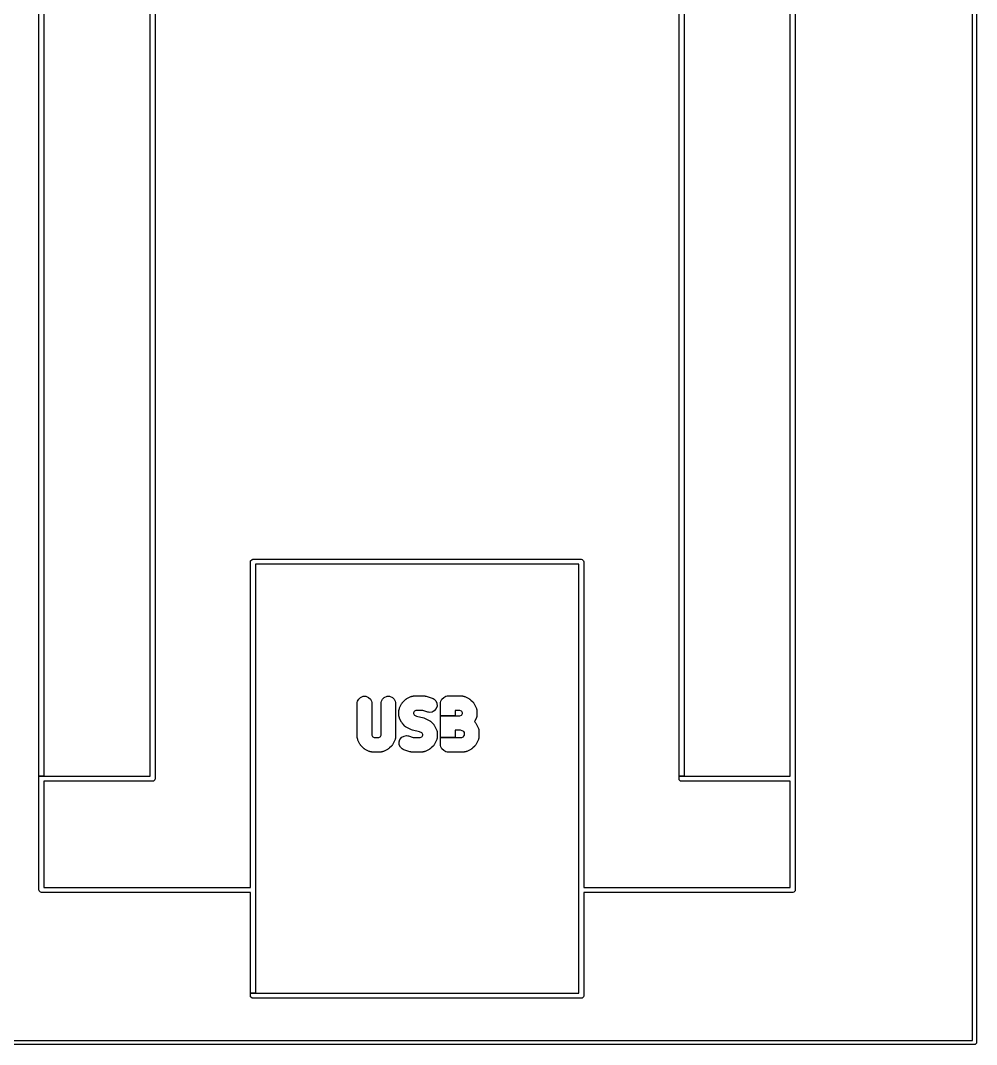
# Model space of a CAD drawing. Header units: millimetres. Extents: x 102.9 to 147, y -135 to -49.9.
# Drawn here: x 124.1 to 147.05, y -135.05 to -110.46 of the extents above; entities that cross this region are included whole.
import ezdxf

# ---------------------------------------------------------------- set-up
doc = ezdxf.new("R2010")
doc.units = ezdxf.units.MM
doc.layers.add('F.Silkscreen', color=41, linetype='CONTINUOUS', true_color=0xf2eda1)

msp = doc.modelspace()

# ---------------------------------------------------------------- linework, layer by layer
at = {"layer": 'F.Silkscreen', "linetype": 'CONTINUOUS'}
for p, q in [((146.95, -134.95), (146.95, -50.05)), ((147.05, -50), (147.05, -135)), ((142.7, -87.9), (142.7, -131.34)), ((139.91, -128.61), (139.91, -90.57)), ((140.03, -90.63), (140.03, -128.61)), ((142.58, -128.61), (142.58, -90.63)), ((124.54, -128.61), (124.54, -93.11)), ((124.66, -93.17), (124.66, -128.61)), ((127.21, -128.61), (127.21, -93.17)), ((127.33, -93.11), (127.33, -128.67)), ((129.624567, -123.437039), (129.657039, -123.404567)), ((129.657039, -123.404567), (129.68, -123.4)), ((129.68, -123.4), (137.56, -123.4)), ((137.56, -123.4), (137.582961, -123.404567)), ((137.582961, -123.404567), (137.615433, -123.437039)), ((129.62, -123.46), (129.624567, -123.437039)), ((129.62, -131.28), (129.62, -123.46)), ((137.5, -123.52), (129.74, -123.52)), ((129.74, -123.52), (129.74, -133.82)), ((137.5, -133.82), (137.5, -123.52)), ((137.615433, -123.437039), (137.62, -123.46)), ((137.62, -123.46), (137.62, -131.28)), ((132.183095, -126.854819), (132.185016, -126.83531)), ((132.183095, -127.664342), (132.183095, -126.854819)), ((132.185016, -126.83531), (132.190725, -126.806609)), ((132.190725, -126.806609), (132.218093, -126.755407)), ((132.218093, -126.755407), (132.258683, -126.714817)), ((132.258683, -126.714817), (132.329394, -126.685528)), ((132.329394, -126.685528), (132.386796, -126.685528)), ((132.386796, -126.685528), (132.457507, -126.714817)), ((132.457507, -126.714817), (132.498097, -126.755407)), ((132.498097, -126.755407), (132.525465, -126.806609)), ((132.525465, -126.806609), (132.531174, -126.83531)), ((132.531174, -126.83531), (132.533095, -126.854819)), ((132.533095, -126.854819), (132.533095, -127.62303)), ((132.754523, -126.854819), (132.756444, -126.83531)), ((132.754523, -127.62303), (132.754523, -126.854819)), ((132.756444, -126.83531), (132.762153, -126.806609)), ((132.762153, -126.806609), (132.789521, -126.755407)), ((132.789521, -126.755407), (132.830111, -126.714817)), ((132.830111, -126.714817), (132.900822, -126.685528)), ((132.900822, -126.685528), (132.958224, -126.685528)), ((132.958224, -126.685528), (133.028935, -126.714817)), ((133.028935, -126.714817), (133.069525, -126.755407)), ((133.069525, -126.755407), (133.096893, -126.806609)), ((133.096893, -126.806609), (133.102602, -126.83531)), ((133.102602, -126.83531), (133.104523, -126.854819)), ((133.104523, -126.854819), (133.104523, -127.664342)), ((133.249189, -126.871795), (133.25963, -126.855208)), ((133.25963, -126.855208), (133.264826, -126.848512)), ((133.264826, -126.848512), (133.269536, -126.841464)), ((133.269536, -126.841464), (133.28197, -126.826313)), ((133.28197, -126.826313), (133.329589, -126.778694)), ((133.329589, -126.778694), (133.344742, -126.766259)), ((133.344742, -126.766259), (133.351786, -126.761551)), ((133.351786, -126.761551), (133.358483, -126.756355)), ((133.358483, -126.756355), (133.375071, -126.745913)), ((133.375071, -126.745913), (133.470309, -126.698294)), ((133.470309, -126.698294), (133.488597, -126.691294)), ((133.488597, -126.691294), (133.49222, -126.690301)), ((133.49222, -126.690301), (133.492577, -126.691605)), ((133.492577, -126.691605), (133.500356, -126.68745)), ((133.500356, -126.68745), (133.508682, -126.685793)), ((133.508682, -126.685793), (133.516847, -126.683558)), ((133.516847, -126.683558), (133.525665, -126.683795)), ((133.525402, -126.682467), (133.529087, -126.681735)), ((133.525665, -126.683795), (133.525402, -126.682467)), ((133.529087, -126.681735), (133.548571, -126.679819)), ((133.548571, -126.679819), (133.786666, -126.679819)), ((133.786666, -126.679819), (133.806169, -126.681739)), ((133.806169, -126.681739), (133.81449, -126.683393)), ((133.81449, -126.683393), (133.822897, -126.684454)), ((133.822897, -126.684454), (133.842006, -126.6888)), ((133.842006, -126.6888), (133.984863, -126.736419)), ((133.984863, -126.736419), (134.002764, -126.744411)), ((134.002764, -126.744411), (134.028186, -126.758903)), ((134.028186, -126.758903), (134.068104, -126.801056)), ((134.068104, -126.801056), (134.093776, -126.852398)), ((134.093776, -126.852398), (134.099203, -126.928742)), ((134.183095, -126.854819), (134.185016, -126.83531)), ((134.183095, -127.156009), (134.183095, -126.854819)), ((134.185016, -126.83531), (134.190725, -126.806609)), ((134.190725, -126.806609), (134.218093, -126.755407)), ((134.218093, -126.755407), (134.258683, -126.714817)), ((134.258683, -126.714817), (134.309885, -126.687449)), ((134.309885, -126.687449), (134.338586, -126.68174)), ((134.338586, -126.68174), (134.358095, -126.679819)), ((134.358095, -126.679819), (134.691428, -126.679819)), ((134.691428, -126.679819), (134.710917, -126.681736)), ((134.710917, -126.681736), (134.714601, -126.682468)), ((134.714601, -126.682468), (134.714337, -126.683794)), ((134.714337, -126.683794), (134.723154, -126.683558)), ((134.723154, -126.683558), (134.731328, -126.685796)), ((134.731328, -126.685796), (134.739641, -126.68745)), ((134.739641, -126.68745), (134.747414, -126.691604)), ((134.747414, -126.691604), (134.747772, -126.690299)), ((134.747772, -126.690299), (134.751396, -126.691292)), ((134.751396, -126.691292), (134.76969, -126.698294)), ((134.76969, -126.698294), (134.864928, -126.745913)), ((134.864928, -126.745913), (134.881519, -126.756357)), ((134.881519, -126.756357), (134.888217, -126.761555)), ((134.888217, -126.761555), (134.895255, -126.766258)), ((134.895255, -126.766258), (134.91041, -126.778694)), ((134.91041, -126.778694), (134.958029, -126.826313)), ((134.958029, -126.826313), (134.970468, -126.841471)), ((134.970468, -126.841471), (134.975171, -126.84851)), ((134.975171, -126.84851), (134.980364, -126.855201)), ((134.980364, -126.855201), (134.99081, -126.871795)), ((133.183095, -127.045295), (133.185011, -127.025811)), ((133.183095, -127.140533), (133.183095, -127.045295)), ((133.185011, -127.025811), (133.185743, -127.022126)), ((133.185743, -127.022126), (133.187071, -127.022389)), ((133.186834, -127.013571), (133.189069, -127.005406)), ((133.187071, -127.022389), (133.186834, -127.013571)), ((133.189069, -127.005406), (133.190726, -126.99708)), ((133.190726, -126.99708), (133.194881, -126.989301)), ((133.193577, -126.988944), (133.19457, -126.985321)), ((133.194881, -126.989301), (133.193577, -126.988944)), ((133.19457, -126.985321), (133.20157, -126.967033)), ((133.20157, -126.967033), (133.249189, -126.871795)), ((133.549538, -127.053721), (133.533095, -127.086607)), ((133.533095, -127.086607), (133.533095, -127.099221)), ((133.533095, -127.099221), (133.549538, -127.132107)), ((133.556997, -127.046262), (133.549538, -127.053721)), ((133.589883, -127.029819), (133.556997, -127.046262)), ((133.758269, -127.029819), (133.589883, -127.029819)), ((133.874182, -127.068457), (133.758269, -127.029819)), ((133.893298, -127.072804), (133.874182, -127.068457)), ((133.922332, -127.076464), (133.893298, -127.072804)), ((133.97956, -127.066692), (133.922332, -127.076464)), ((134.030903, -127.041021), (133.97956, -127.066692)), ((134.030904, -127.04102), (134.030903, -127.041021)), ((134.081051, -126.9832), (134.030904, -127.04102)), ((134.099203, -126.928743), (134.081051, -126.9832)), ((134.099203, -126.928742), (134.099203, -126.928743)), ((134.650116, -127.029819), (134.533095, -127.029819)), ((134.533095, -127.029819), (134.533095, -127.156009)), ((134.683002, -127.046262), (134.650116, -127.029819)), ((134.690461, -127.053721), (134.683002, -127.046262)), ((134.706904, -127.086607), (134.690461, -127.053721)), ((134.690461, -127.132107), (134.706904, -127.099221)), ((134.706904, -127.099221), (134.706904, -127.086607)), ((134.99081, -126.871795), (135.038429, -126.967033)), ((135.038429, -126.967033), (135.045436, -126.985345)), ((135.046428, -126.988968), (135.045124, -126.989324)), ((135.045124, -126.989324), (135.049274, -126.997088)), ((135.045436, -126.985345), (135.046428, -126.988968)), ((135.049274, -126.997088), (135.050926, -127.005396)), ((135.050926, -127.005396), (135.053163, -127.013563)), ((135.053163, -127.013563), (135.052923, -127.022364)), ((135.052923, -127.022364), (135.054249, -127.022101)), ((135.054249, -127.022101), (135.054982, -127.025786)), ((135.054982, -127.025786), (135.056904, -127.045295)), ((135.056904, -127.045295), (135.056904, -127.140533)), ((133.185012, -127.160022), (133.183095, -127.140533)), ((133.185744, -127.163706), (133.185012, -127.160022)), ((133.18707, -127.163442), (133.185744, -127.163706)), ((133.186834, -127.172259), (133.18707, -127.163442)), ((133.189072, -127.180433), (133.186834, -127.172259)), ((133.190726, -127.188746), (133.189072, -127.180433)), ((133.19488, -127.196519), (133.190726, -127.188746)), ((133.193575, -127.196877), (133.19488, -127.196519)), ((133.194568, -127.200501), (133.193575, -127.196877)), ((133.20157, -127.218795), (133.194568, -127.200501)), ((133.249189, -127.314033), (133.20157, -127.218795)), ((133.259633, -127.330624), (133.249189, -127.314033)), ((133.264831, -127.337322), (133.259633, -127.330624)), ((133.269534, -127.34436), (133.264831, -127.337322)), ((133.28197, -127.359515), (133.269534, -127.34436)), ((133.549538, -127.132107), (133.556996, -127.139565)), ((133.556996, -127.139565), (133.60965, -127.165892)), ((133.60965, -127.165892), (133.781491, -127.208853)), ((133.781491, -127.208853), (133.798863, -127.215059)), ((133.798863, -127.215059), (133.799004, -127.215098)), ((133.799004, -127.215098), (133.799463, -127.215273)), ((133.799463, -127.215273), (133.799951, -127.215448)), ((133.799951, -127.215448), (133.800089, -127.215513)), ((133.800089, -127.215513), (133.817309, -127.222103)), ((133.817309, -127.222103), (133.912547, -127.269722)), ((133.912547, -127.269722), (133.929138, -127.280166)), ((133.929138, -127.280166), (133.935836, -127.285364)), ((133.935836, -127.285364), (133.942874, -127.290067)), ((133.942874, -127.290067), (133.958029, -127.302503)), ((133.958029, -127.302503), (134.005648, -127.350122)), ((134.005648, -127.350122), (134.018087, -127.36528)), ((134.183095, -127.679819), (134.183095, -127.156009)), ((134.183095, -127.156009), (134.533095, -127.156009)), ((134.533095, -127.156009), (134.183095, -127.156009)), ((134.533095, -127.156009), (134.650116, -127.156009)), ((134.650116, -127.156009), (134.683002, -127.139566)), ((134.683002, -127.139566), (134.690461, -127.132107)), ((135.038429, -127.218795), (134.999599, -127.296454)), ((134.999599, -127.296454), (135.005648, -127.302503)), ((135.005648, -127.302503), (135.018087, -127.317661)), ((135.018087, -127.317661), (135.02279, -127.3247)), ((135.02279, -127.3247), (135.027983, -127.331391)), ((135.027983, -127.331391), (135.038429, -127.347985)), ((135.045438, -127.200476), (135.038429, -127.218795)), ((135.038429, -127.347985), (135.086048, -127.443223)), ((135.049274, -127.188738), (135.045126, -127.196495)), ((135.045126, -127.196495), (135.04643, -127.196852)), ((135.04643, -127.196852), (135.045438, -127.200476)), ((135.050923, -127.180443), (135.049274, -127.188738)), ((135.053163, -127.172267), (135.050923, -127.180443)), ((135.054248, -127.163731), (135.052924, -127.163467)), ((135.052924, -127.163467), (135.053163, -127.172267)), ((135.054981, -127.160047), (135.054248, -127.163731)), ((135.056904, -127.140533), (135.054981, -127.160047)), ((133.329589, -127.407134), (133.28197, -127.359515)), ((133.344747, -127.419573), (133.329589, -127.407134)), ((133.351786, -127.424276), (133.344747, -127.419573)), ((133.358477, -127.429469), (133.351786, -127.424276)), ((133.375071, -127.439915), (133.358477, -127.429469)), ((133.470309, -127.487534), (133.375071, -127.439915)), ((133.48753, -127.494123), (133.470309, -127.487534)), ((133.487667, -127.494188), (133.48753, -127.494123)), ((133.488151, -127.49436), (133.487667, -127.494188)), ((133.488619, -127.49454), (133.488151, -127.49436)), ((133.488761, -127.494578), (133.488619, -127.49454)), ((133.506128, -127.500784), (133.488761, -127.494578)), ((133.677967, -127.543743), (133.506128, -127.500784)), ((133.730619, -127.570069), (133.677967, -127.543743)), ((133.73808, -127.57753), (133.730619, -127.570069)), ((133.754523, -127.610416), (133.73808, -127.57753)), ((134.018087, -127.36528), (134.02279, -127.372319)), ((134.02279, -127.372319), (134.027983, -127.37901)), ((134.027983, -127.37901), (134.038429, -127.395604)), ((134.038429, -127.395604), (134.086048, -127.490842)), ((134.086048, -127.490842), (134.093055, -127.509154)), ((134.094047, -127.512777), (134.092743, -127.513133)), ((134.092743, -127.513133), (134.096893, -127.520897)), ((134.093055, -127.509154), (134.094047, -127.512777)), ((134.096893, -127.520897), (134.098545, -127.529205)), ((134.098545, -127.529205), (134.100782, -127.537372)), ((134.100782, -127.537372), (134.100542, -127.546173)), ((134.100542, -127.546173), (134.101868, -127.54591)), ((134.101868, -127.54591), (134.102601, -127.549595)), ((134.102601, -127.549595), (134.104523, -127.569104)), ((134.104523, -127.569104), (134.104523, -127.664342)), ((134.663031, -127.506009), (134.533095, -127.506009)), ((134.533095, -127.506009), (134.533095, -127.679819)), ((134.738748, -127.531248), (134.663031, -127.506009)), ((134.754523, -127.562797), (134.738748, -127.531248)), ((134.754523, -127.62303), (134.754523, -127.562797)), ((135.086048, -127.443223), (135.093055, -127.461535)), ((135.094047, -127.465158), (135.092743, -127.465514)), ((135.092743, -127.465514), (135.096893, -127.473278)), ((135.093055, -127.461535), (135.094047, -127.465158)), ((135.096893, -127.473278), (135.098545, -127.481586)), ((135.098545, -127.481586), (135.100782, -127.489753)), ((135.100782, -127.489753), (135.100542, -127.498554)), ((135.100542, -127.498554), (135.101868, -127.498291)), ((135.101868, -127.498291), (135.102601, -127.501976)), ((135.102601, -127.501976), (135.104523, -127.521485)), ((135.104523, -127.521485), (135.104523, -127.664342)), ((132.185012, -127.683831), (132.183095, -127.664342)), ((132.185744, -127.687515), (132.185012, -127.683831)), ((132.18707, -127.687251), (132.185744, -127.687515)), ((132.186834, -127.696068), (132.18707, -127.687251)), ((132.189072, -127.704242), (132.186834, -127.696068)), ((132.190726, -127.712555), (132.189072, -127.704242)), ((132.19488, -127.720328), (132.190726, -127.712555)), ((132.193575, -127.720686), (132.19488, -127.720328)), ((132.194568, -127.72431), (132.193575, -127.720686)), ((132.20157, -127.742604), (132.194568, -127.72431)), ((132.249189, -127.837842), (132.20157, -127.742604)), ((132.259631, -127.854431), (132.249189, -127.837842)), ((132.533095, -127.62303), (132.549538, -127.655916)), ((132.549538, -127.655916), (132.556997, -127.663376)), ((132.556997, -127.663376), (132.589883, -127.679819)), ((132.589883, -127.679819), (132.697736, -127.679819)), ((132.697736, -127.679819), (132.730618, -127.663377)), ((132.730618, -127.663377), (132.73808, -127.655915)), ((132.73808, -127.655915), (132.754523, -127.62303)), ((133.038429, -127.837842), (133.027981, -127.854438)), ((133.086048, -127.742604), (133.038429, -127.837842)), ((133.093057, -127.724285), (133.086048, -127.742604)), ((133.096893, -127.712547), (133.092745, -127.720304)), ((133.092745, -127.720304), (133.094049, -127.720661)), ((133.094049, -127.720661), (133.093057, -127.724285)), ((133.098542, -127.704252), (133.096893, -127.712547)), ((133.100782, -127.696076), (133.098542, -127.704252)), ((133.101867, -127.68754), (133.100543, -127.687276)), ((133.100543, -127.687276), (133.100782, -127.696076)), ((133.1026, -127.683856), (133.101867, -127.68754)), ((133.104523, -127.664342), (133.1026, -127.683856)), ((133.188416, -127.780893), (133.206568, -127.726437)), ((133.193841, -127.857237), (133.188416, -127.780893)), ((133.206568, -127.726437), (133.256715, -127.668617)), ((133.256715, -127.668617), (133.308058, -127.642946)), ((133.308058, -127.642946), (133.365286, -127.633174)), ((133.365286, -127.633174), (133.394319, -127.636834)), ((133.394319, -127.636834), (133.413435, -127.641181)), ((133.413435, -127.641181), (133.529349, -127.679819)), ((133.529349, -127.679819), (133.697736, -127.679819)), ((133.697736, -127.679819), (133.730618, -127.663377)), ((133.730618, -127.663377), (133.73808, -127.655915)), ((133.73808, -127.655915), (133.754523, -127.62303)), ((133.754523, -127.62303), (133.754523, -127.610416)), ((134.038429, -127.837842), (134.027981, -127.854438)), ((134.086048, -127.742604), (134.038429, -127.837842)), ((134.093057, -127.724285), (134.086048, -127.742604)), ((134.096893, -127.712547), (134.092745, -127.720304)), ((134.092745, -127.720304), (134.094049, -127.720661)), ((134.094049, -127.720661), (134.093057, -127.724285)), ((134.098542, -127.704252), (134.096893, -127.712547)), ((134.100782, -127.696076), (134.098542, -127.704252)), ((134.101867, -127.68754), (134.100543, -127.687276)), ((134.100543, -127.687276), (134.100782, -127.696076)), ((134.1026, -127.683856), (134.101867, -127.68754)), ((134.104523, -127.664342), (134.1026, -127.683856)), ((134.183095, -127.854819), (134.183095, -127.679819)), ((134.183095, -127.679819), (134.533095, -127.679819)), ((134.533095, -127.679819), (134.183095, -127.679819)), ((134.533095, -127.679819), (134.697736, -127.679819)), ((134.697736, -127.679819), (134.730618, -127.663377)), ((134.730618, -127.663377), (134.73808, -127.655915)), ((134.73808, -127.655915), (134.754523, -127.62303)), ((135.038429, -127.837842), (135.027981, -127.854438)), ((135.086048, -127.742604), (135.038429, -127.837842)), ((135.093057, -127.724285), (135.086048, -127.742604)), ((135.096893, -127.712547), (135.092745, -127.720304)), ((135.092745, -127.720304), (135.094049, -127.720661)), ((135.094049, -127.720661), (135.093057, -127.724285)), ((135.098542, -127.704252), (135.096893, -127.712547)), ((135.100782, -127.696076), (135.098542, -127.704252)), ((135.101867, -127.68754), (135.100543, -127.687276)), ((135.100543, -127.687276), (135.100782, -127.696076)), ((135.1026, -127.683856), (135.101867, -127.68754)), ((135.104523, -127.664342), (135.1026, -127.683856)), ((132.264829, -127.861129), (132.259631, -127.854431)), ((132.269534, -127.86817), (132.264829, -127.861129)), ((132.281969, -127.883322), (132.269534, -127.86817)), ((132.329588, -127.930942), (132.281969, -127.883322)), ((132.344743, -127.943379), (132.329588, -127.930942)), ((132.351778, -127.948079), (132.344743, -127.943379)), ((132.35848, -127.953281), (132.351778, -127.948079)), ((132.375071, -127.963725), (132.35848, -127.953281)), ((132.470309, -128.011344), (132.375071, -127.963725)), ((132.488621, -128.018351), (132.470309, -128.011344)), ((132.492244, -128.019343), (132.488621, -128.018351)), ((132.4926, -128.018039), (132.492244, -128.019343)), ((132.500364, -128.022189), (132.4926, -128.018039)), ((132.508672, -128.023841), (132.500364, -128.022189)), ((132.516839, -128.026078), (132.508672, -128.023841)), ((132.52564, -128.025838), (132.516839, -128.026078)), ((132.525377, -128.027164), (132.52564, -128.025838)), ((132.529062, -128.027897), (132.525377, -128.027164)), ((132.548571, -128.029819), (132.529062, -128.027897)), ((132.739047, -128.029819), (132.548571, -128.029819)), ((132.758561, -128.027896), (132.739047, -128.029819)), ((132.762245, -128.027163), (132.758561, -128.027896)), ((132.770781, -128.026078), (132.761981, -128.025839)), ((132.761981, -128.025839), (132.762245, -128.027163)), ((132.778957, -128.023838), (132.770781, -128.026078)), ((132.787252, -128.022189), (132.778957, -128.023838)), ((132.795009, -128.018041), (132.787252, -128.022189)), ((132.795366, -128.019345), (132.795009, -128.018041)), ((132.79899, -128.018353), (132.795366, -128.019345)), ((132.817309, -128.011344), (132.79899, -128.018353)), ((132.912547, -127.963725), (132.817309, -128.011344)), ((132.929142, -127.953278), (132.912547, -127.963725)), ((132.935831, -127.948085), (132.929142, -127.953278)), ((132.942873, -127.943381), (132.935831, -127.948085)), ((132.95803, -127.930942), (132.942873, -127.943381)), ((133.005648, -127.883323), (132.95803, -127.930942)), ((133.018088, -127.868164), (133.005648, -127.883323)), ((133.022791, -127.861123), (133.018088, -127.868164)), ((133.027981, -127.854438), (133.022791, -127.861123)), ((133.219512, -127.90858), (133.193841, -127.857237)), ((133.259432, -127.950735), (133.219512, -127.90858)), ((133.284855, -127.965227), (133.259432, -127.950735)), ((133.302755, -127.973219), (133.284855, -127.965227)), ((133.445611, -128.020838), (133.302755, -127.973219)), ((133.464729, -128.025185), (133.445611, -128.020838)), ((133.473132, -128.026244), (133.464729, -128.025185)), ((133.481441, -128.027897), (133.473132, -128.026244)), ((133.500952, -128.029819), (133.481441, -128.027897)), ((133.739047, -128.029819), (133.500952, -128.029819)), ((133.758561, -128.027896), (133.739047, -128.029819)), ((133.762245, -128.027163), (133.758561, -128.027896)), ((133.770781, -128.026078), (133.761981, -128.025839)), ((133.761981, -128.025839), (133.762245, -128.027163)), ((133.778957, -128.023838), (133.770781, -128.026078)), ((133.787252, -128.022189), (133.778957, -128.023838)), ((133.795009, -128.018041), (133.787252, -128.022189)), ((133.795366, -128.019345), (133.795009, -128.018041)), ((133.79899, -128.018353), (133.795366, -128.019345)), ((133.817309, -128.011344), (133.79899, -128.018353)), ((133.912547, -127.963725), (133.817309, -128.011344)), ((133.929142, -127.953278), (133.912547, -127.963725)), ((133.935831, -127.948085), (133.929142, -127.953278)), ((133.942873, -127.943381), (133.935831, -127.948085)), ((133.95803, -127.930942), (133.942873, -127.943381)), ((134.005648, -127.883323), (133.95803, -127.930942)), ((134.018088, -127.868164), (134.005648, -127.883323)), ((134.022791, -127.861123), (134.018088, -127.868164)), ((134.027981, -127.854438), (134.022791, -127.861123)), ((134.185016, -127.874328), (134.183095, -127.854819)), ((134.190725, -127.903029), (134.185016, -127.874328)), ((134.218093, -127.954231), (134.190725, -127.903029)), ((134.258683, -127.994821), (134.218093, -127.954231)), ((134.309885, -128.022189), (134.258683, -127.994821)), ((134.338586, -128.027898), (134.309885, -128.022189)), ((134.358095, -128.029819), (134.338586, -128.027898)), ((134.739047, -128.029819), (134.358095, -128.029819)), ((134.758561, -128.027896), (134.739047, -128.029819)), ((134.762245, -128.027163), (134.758561, -128.027896)), ((134.770781, -128.026078), (134.761981, -128.025839)), ((134.761981, -128.025839), (134.762245, -128.027163)), ((134.778957, -128.023838), (134.770781, -128.026078)), ((134.787252, -128.022189), (134.778957, -128.023838)), ((134.795009, -128.018041), (134.787252, -128.022189)), ((134.795366, -128.019345), (134.795009, -128.018041)), ((134.79899, -128.018353), (134.795366, -128.019345)), ((134.817309, -128.011344), (134.79899, -128.018353)), ((134.912547, -127.963725), (134.817309, -128.011344)), ((134.929142, -127.953278), (134.912547, -127.963725)), ((134.935831, -127.948085), (134.929142, -127.953278)), ((134.942873, -127.943381), (134.935831, -127.948085)), ((134.95803, -127.930942), (134.942873, -127.943381)), ((135.005648, -127.883323), (134.95803, -127.930942)), ((135.018088, -127.868164), (135.005648, -127.883323)), ((135.022791, -127.861123), (135.018088, -127.868164)), ((135.027981, -127.854438), (135.022791, -127.861123)), ((124.54, -131.34), (124.54, -128.61)), ((124.54, -128.61), (124.66, -128.61)), ((124.66, -128.61), (124.54, -128.61)), ((124.66, -128.61), (127.21, -128.61)), ((127.27, -128.73), (124.66, -128.73)), ((124.66, -128.73), (124.66, -131.28)), ((127.292961, -128.725433), (127.27, -128.73)), ((127.325433, -128.692961), (127.292961, -128.725433)), ((127.33, -128.67), (127.325433, -128.692961)), ((139.91, -128.67), (139.91, -128.61)), ((139.91, -128.61), (140.03, -128.61)), ((140.03, -128.61), (139.91, -128.61)), ((139.914567, -128.692961), (139.91, -128.67)), ((139.947039, -128.725433), (139.914567, -128.692961)), ((139.97, -128.73), (139.947039, -128.725433)), ((142.58, -128.73), (139.97, -128.73)), ((140.03, -128.61), (142.58, -128.61)), ((142.58, -131.28), (142.58, -128.73)), ((124.66, -131.28), (129.62, -131.28)), ((137.62, -131.28), (142.58, -131.28)), ((124.544567, -131.362961), (124.54, -131.34)), ((124.577039, -131.395433), (124.544567, -131.362961)), ((124.6, -131.4), (124.577039, -131.395433)), ((129.62, -131.4), (124.6, -131.4)), ((129.62, -133.82), (129.62, -131.4)), ((142.64, -131.4), (137.62, -131.4)), ((137.62, -131.4), (137.62, -133.88)), ((142.662961, -131.395433), (142.64, -131.4)), ((142.695433, -131.362961), (142.662961, -131.395433)), ((142.7, -131.34), (142.695433, -131.362961)), ((129.62, -133.88), (129.62, -133.82)), ((129.62, -133.82), (129.74, -133.82)), ((129.74, -133.82), (129.62, -133.82)), ((129.624567, -133.902961), (129.62, -133.88)), ((129.657039, -133.935433), (129.624567, -133.902961)), ((129.68, -133.94), (129.657039, -133.935433)), ((137.56, -133.94), (129.68, -133.94)), ((129.74, -133.82), (137.5, -133.82)), ((137.582961, -133.935433), (137.56, -133.94)), ((137.615433, -133.902961), (137.582961, -133.935433)), ((137.62, -133.88), (137.615433, -133.902961)), ((103.05, -134.95), (146.95, -134.95)), ((147, -135.05), (103, -135.05)), ((147.019134, -135.046194), (147, -135.05)), ((147.046194, -135.019134), (147.019134, -135.046194)), ((147.05, -135), (147.046194, -135.019134))]:
    msp.add_line(p, q, dxfattribs=at)

doc.saveas('drawing.dxf')
